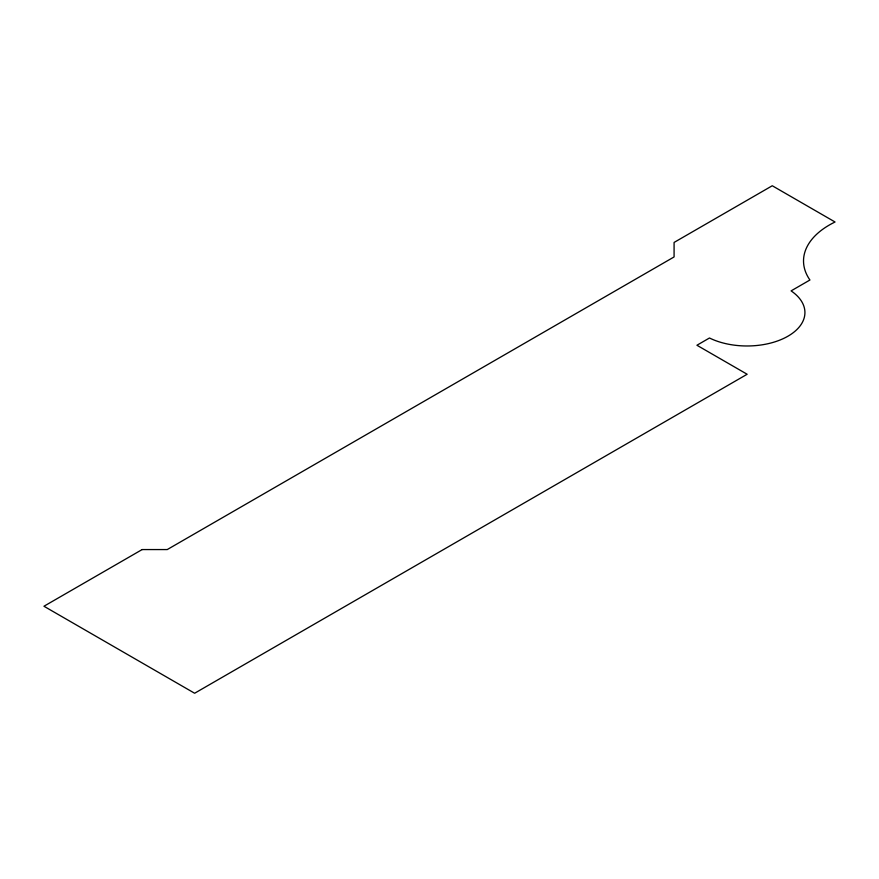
<?xml version="1.0" encoding="UTF-8"?>
<svg xmlns="http://www.w3.org/2000/svg" width="879" height="879" viewBox="0 0 879 879"><rect width="100%" height="100%" fill="white"/><g stroke="black" fill="none" stroke-linecap="round" stroke-linejoin="round"><path stroke-width="1.32" d="M142.134 549.562L43.95 606.246L194.633 693.245L747.15 374.256L696.926 345.249L709.474 337.997A57.904 33.424 0 0 0 787.958 336.196A57.904 33.424 0 0 0 791.1 290.883L809.933 280.005A88.021 50.817 0 0 1 835.05 222.002L772.267 185.755L674.083 242.439L674.083 256.943L167.252 549.562L142.134 549.562"/></g></svg>
